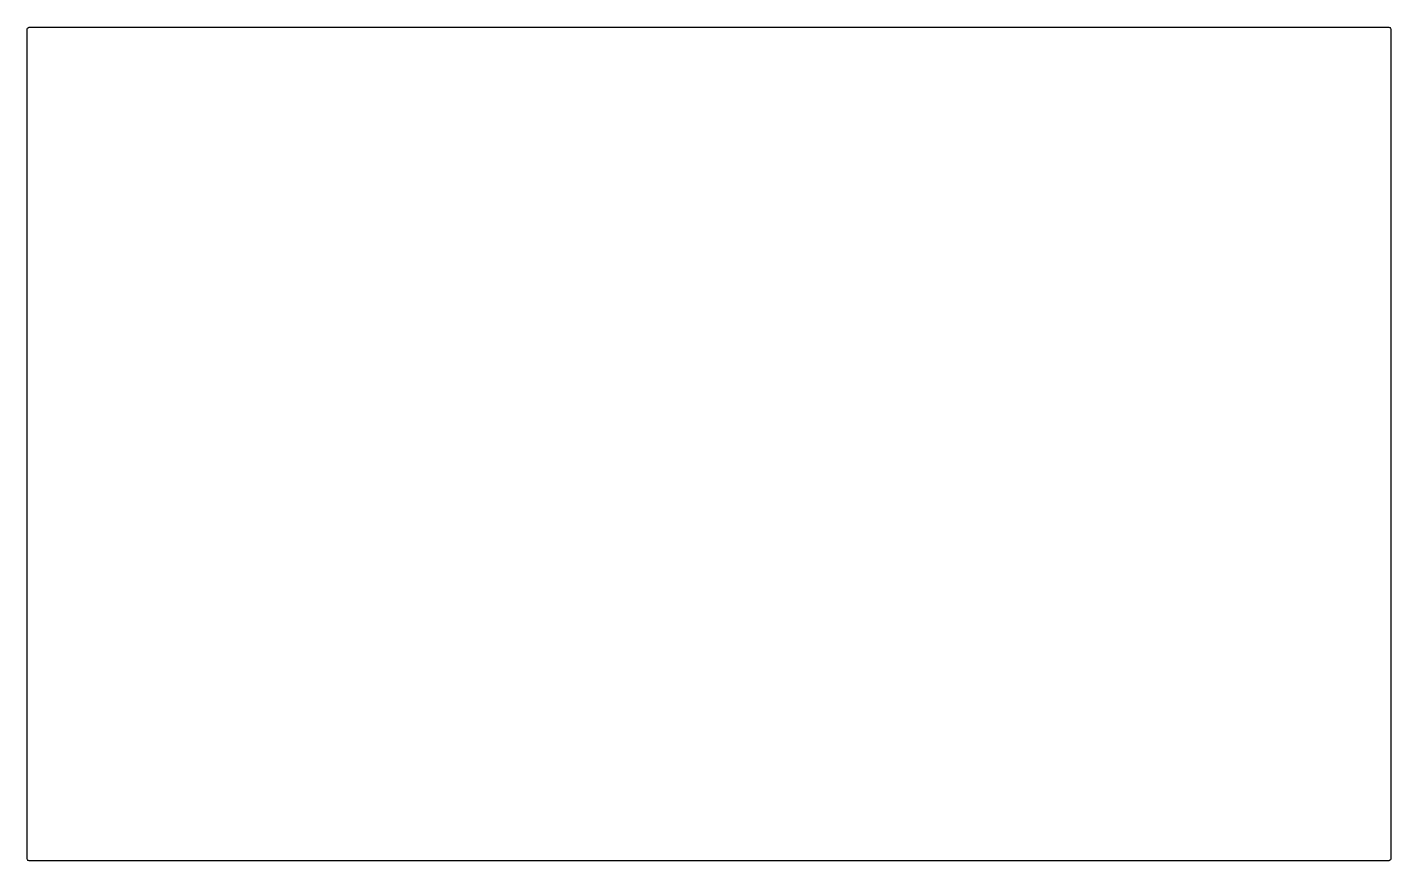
# Model space of a CAD drawing. Extents: x 0 to 90, y 0 to 55.
import ezdxf

# ---------------------------------------------------------------- set-up
doc = ezdxf.new("R2010")
doc.units = 0
doc.layers.add('BLACK', color=7, linetype='CONTINUOUS')

msp = doc.modelspace()

# ---------------------------------------------------------------- linework, layer by layer
at = {"layer": 'BLACK', "linetype": 'CONTINUOUS'}
for p, q in [((0.0005, 54.8755), (0.020185, 54.942539)), ((0.020185, 54.942539), (0.072989, 54.988294)), ((0.072989, 54.988294), (0.1245, 54.9995)), ((0.1245, 54.9995), (89.8755, 54.9995)), ((89.8755, 54.9995), (89.942539, 54.979815)), ((89.942539, 54.979815), (89.988294, 54.927011)), ((89.988294, 54.927011), (89.9995, 54.8755)), ((0.0005, 0.1245), (0.0005, 54.8755)), ((89.9995, 54.8755), (89.9995, 0.1245)), ((0.011706, 0.072989), (0.0005, 0.1245)), ((0.057461, 0.020185), (0.011706, 0.072989)), ((0.1245, 0.0005), (0.057461, 0.020185)), ((89.8755, 0.0005), (0.1245, 0.0005)), ((89.927011, 0.011706), (89.8755, 0.0005)), ((89.979815, 0.057461), (89.927011, 0.011706)), ((89.9995, 0.1245), (89.979815, 0.057461))]:
    msp.add_line(p, q, dxfattribs=at)

doc.saveas('drawing.dxf')
